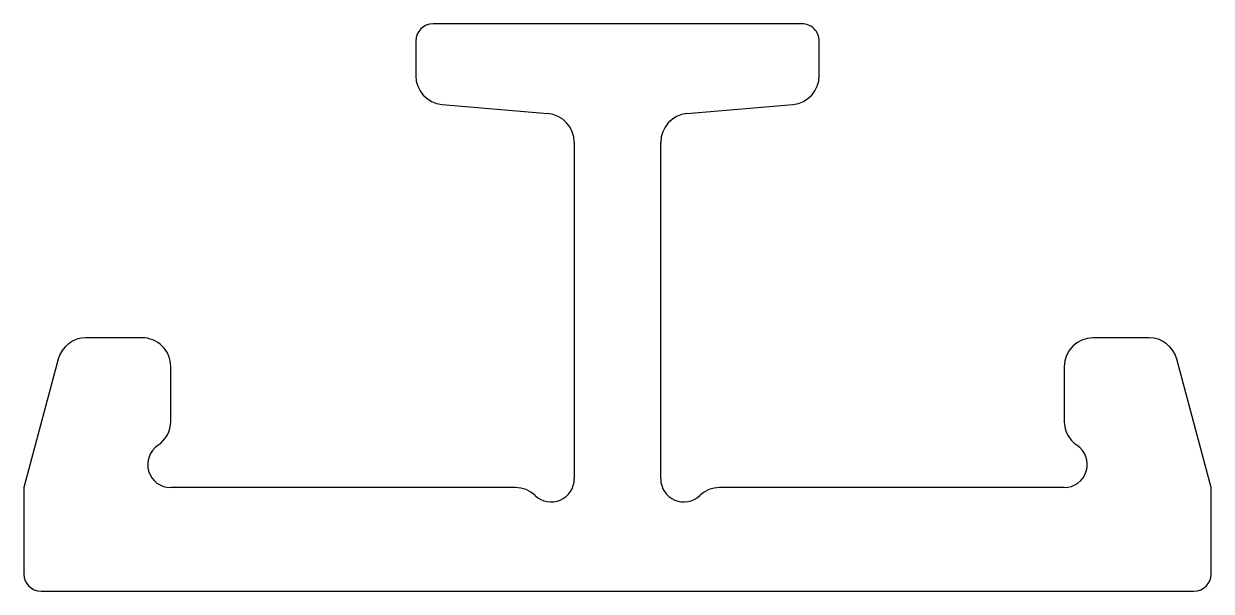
# Model space of a CAD drawing. Extents: x -8.4 to 12.2, y 2.9 to 12.8.
import ezdxf

# ---------------------------------------------------------------- set-up
doc = ezdxf.new("R2010")
doc.units = 0
doc.layers.get('0').update_dxf_attribs({"linetype": 'CONTINUOUS'})

msp = doc.modelspace()

# ---------------------------------------------------------------- linework, layer by layer
for p, q in [((1.187, 12.779), (-1.263, 12.779)), ((2.687, 12.779), (1.187, 12.779)), ((5.137, 12.779), (2.687, 12.779)), ((-1.563, 12.479), (-1.563, 11.878)), ((5.437, 11.878), (5.437, 12.479)), ((-1.106, 11.38), (0.729, 11.219)), ((3.142, 11.219), (4.981, 11.38)), ((1.187, 10.721), (1.187, 4.879)), ((2.687, 4.879), (2.687, 10.721)), ((-6.313, 7.329), (-7.283, 7.329)), ((11.157, 7.329), (10.187, 7.329)), ((-7.765, 6.959), (-8.363, 4.729)), ((-5.813, 5.878), (-5.813, 6.829)), ((9.687, 6.829), (9.687, 5.877)), ((12.237, 4.729), (11.64, 6.959)), ((-8.363, 4.729), (-8.363, 3.229)), ((0.164, 4.729), (-5.813, 4.729)), ((9.687, 4.729), (3.709, 4.729)), ((12.237, 3.229), (12.237, 4.729)), ((-8.063, 2.929), (11.937, 2.929))]:
    msp.add_line(p, q)
for centre, radius, start, end in [((-1.263, 12.479), 0.3, 90.025, 180.025), ((5.137, 12.479), 0.3, 0.025, 90.025), ((-1.063, 11.878), 0.5, 180.025, 265), ((4.937, 11.878), 0.5, 275, 0.025), ((0.687, 10.721), 0.5, 0.025, 85.15), ((3.187, 10.721), 0.5, 95.15, 180.025), ((-7.282, 6.829), 0.5, 90.025, 165), ((-6.313, 6.829), 0.5, 0.025, 90.025), ((10.187, 6.829), 0.5, 90.025, 180.025), ((11.157, 6.829), 0.5, 15, 90.025), ((-6.313, 5.878), 0.5, 303.8148, 0.025), ((10.187, 5.878), 0.5, 180.025, 236.1852), ((-5.813, 5.129), 0.4, 123.6668, 270), ((9.687, 5.129), 0.4, 270.025, 56.3332), ((0.787, 4.879), 0.4, 226.2382, 0.0254), ((3.087, 4.879), 0.4, 180.025, 313.8231), ((0.165, 4.229), 0.5, 46.2384, 90.025), ((3.71, 4.229), 0.5, 90.025, 133.7126), ((-8.063, 3.229), 0.3, 180, 270), ((11.937, 3.229), 0.3, 270, 360)]:
    msp.add_arc(centre, radius, start, end)

doc.saveas('drawing.dxf')
